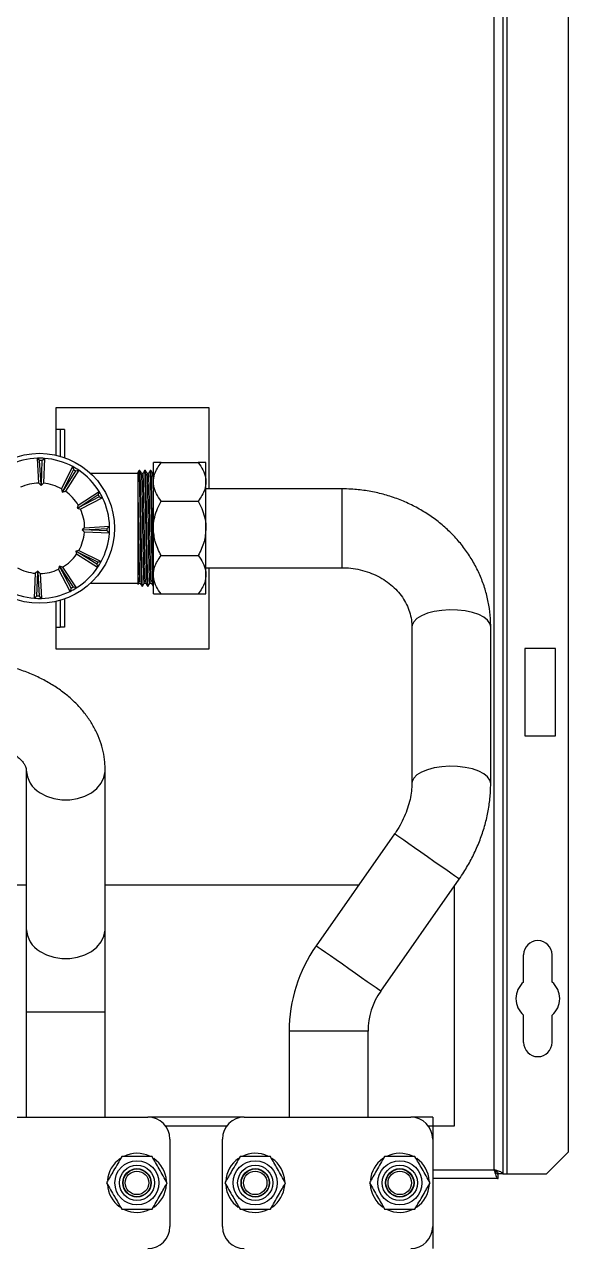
# Model space of a CAD drawing. Extents: x 75 to 2075, y 25 to 1460.
# Drawn here: x 688.8 to 866.2, y 570.8 to 970.2 of the extents above; entities that cross this region are included whole.
import ezdxf

# ---------------------------------------------------------------- set-up
doc = ezdxf.new("R2010")
doc.units = 0
doc.header["$LTSCALE"] = 5
doc.linetypes.add('SLD-KATı', pattern=[0])
doc.layers.get('0').update_dxf_attribs({"linetype": 'CONTINUOUS'})

msp = doc.modelspace()

# ---------------------------------------------------------------- linework, layer by layer
at = {"color": 7, "linetype": 'SLD-KATı'}
for p, q in [((841.924, 596.492), (841.924, 1262.206)), ((844.781, 1263.534), (844.781, 595.164)), ((846.21, 595.164), (846.21, 1263.534)), ((866.21, 602.307), (866.21, 1256.391)), ((749.067, 845.063), (699.067, 845.063)), ((699.067, 845.063), (699.067, 838.065)), ((749.067, 818.635), (749.067, 845.063)), ((700.496, 838.065), (699.067, 838.065)), ((700.496, 838.065), (700.496, 829.281)), ((701.924, 838.065), (700.496, 838.065)), ((701.924, 838.065), (701.924, 828.821)), ((693.515, 820.522), (693.063, 828.638)), ((693.063, 828.638), (693.769, 827.862)), ((694.218, 820.054), (693.769, 827.862)), ((694.539, 827.847), (694.232, 820.054)), ((694.539, 827.847), (695.352, 828.588)), ((695.352, 828.588), (695.025, 820.465)), ((730.853, 820.93), (730.853, 827.206)), ((733.375, 827.206), (745.473, 827.206)), ((747.996, 820.93), (747.996, 827.206)), ((700.913, 818.645), (704.579, 825.899)), ((701.288, 817.888), (704.804, 824.874)), ((705.463, 824.475), (701.3, 817.88)), ((706.537, 824.711), (702.193, 817.84)), ((704.579, 825.899), (704.804, 824.874)), ((705.463, 824.475), (706.537, 824.711)), ((725.853, 823.635), (710.431, 823.635)), ((726.43, 824.664), (726.203, 824.664)), ((727.45, 823.682), (727, 823.682)), ((728.244, 824.664), (728.017, 824.664)), ((729.264, 823.682), (728.815, 823.682)), ((730.058, 824.664), (729.832, 824.664)), ((693.515, 820.522), (694.229, 819.739)), ((694.225, 820.047), (694.218, 820.054)), ((694.232, 820.054), (694.225, 820.047)), ((694.225, 820.047), (694.229, 819.739)), ((694.229, 819.739), (695.025, 820.465)), ((730.853, 805.778), (730.853, 820.93)), ((747.996, 805.778), (747.996, 820.93)), ((700.913, 818.645), (701.14, 817.609)), ((701.29, 817.878), (701.14, 817.609)), ((701.14, 817.609), (702.193, 817.84)), ((701.29, 817.878), (701.288, 817.888)), ((701.3, 817.88), (701.29, 817.878)), ((706.328, 812.476), (712.865, 816.769)), ((713.237, 816.094), (706.334, 812.464)), ((706.382, 813.319), (713.183, 817.768)), ((714.285, 815.761), (707.087, 811.982)), ((713.183, 817.768), (712.865, 816.769)), ((713.237, 816.094), (714.285, 815.761)), ((792.281, 818.635), (747.996, 818.635)), ((706.382, 813.319), (706.06, 812.309)), ((706.325, 812.467), (706.06, 812.309)), ((706.06, 812.309), (707.087, 811.982)), ((706.325, 812.467), (706.328, 812.476)), ((706.334, 812.464), (706.325, 812.467)), ((733.375, 814.654), (745.473, 814.654)), ((708.455, 805.973), (707.671, 805.259)), ((707.98, 805.263), (707.671, 805.259)), ((707.671, 805.259), (708.397, 804.462)), ((707.98, 805.263), (707.987, 805.269)), ((707.986, 805.256), (707.98, 805.263)), ((715.779, 804.948), (707.986, 805.256)), ((707.987, 805.269), (715.795, 805.719)), ((716.52, 804.136), (708.397, 804.462)), ((708.455, 805.973), (716.57, 806.425)), ((715.779, 804.948), (716.52, 804.136)), ((716.57, 806.425), (715.795, 805.719)), ((730.853, 790.625), (730.853, 805.778)), ((747.996, 790.625), (747.996, 805.778)), ((706.577, 798.575), (705.541, 798.348)), ((705.541, 798.348), (705.772, 797.295)), ((705.81, 798.197), (705.541, 798.348)), ((712.643, 792.951), (705.772, 797.295)), ((705.81, 798.197), (705.82, 798.199)), ((705.813, 798.188), (705.81, 798.197)), ((712.408, 794.025), (705.813, 798.188)), ((705.82, 798.199), (712.806, 794.684)), ((706.577, 798.575), (713.831, 794.908)), ((713.831, 794.908), (712.806, 794.684)), ((733.375, 796.902), (745.473, 796.902)), ((692.068, 782.968), (692.395, 791.09)), ((693.191, 791.816), (692.395, 791.09)), ((692.881, 783.709), (693.188, 791.502)), ((693.188, 791.502), (693.195, 791.508)), ((693.905, 791.033), (693.191, 791.816)), ((693.195, 791.508), (693.191, 791.816)), ((693.195, 791.508), (693.202, 791.501)), ((693.202, 791.501), (693.651, 783.693)), ((693.905, 791.033), (694.357, 782.918)), ((700.241, 793.428), (699.914, 792.4)), ((703.693, 785.203), (699.914, 792.4)), ((701.252, 793.106), (700.241, 793.428)), ((700.399, 793.163), (700.241, 793.428)), ((700.396, 793.153), (700.399, 793.163)), ((704.026, 786.251), (700.396, 793.153)), ((700.399, 793.163), (700.408, 793.16)), ((700.408, 793.16), (704.701, 786.622)), ((701.252, 793.106), (705.701, 786.304)), ((712.408, 794.025), (712.643, 792.951)), ((747.996, 792.921), (792.281, 792.921)), ((749.067, 766.492), (749.067, 792.921)), ((710.431, 787.921), (725.853, 787.921)), ((725.88, 787.564), (726.119, 787.977)), ((726.089, 787.873), (726.543, 787.873)), ((726.089, 787.873), (726.543, 787.873)), ((727.11, 786.891), (727.337, 786.891)), ((727.904, 787.873), (728.357, 787.873)), ((727.904, 787.873), (728.357, 787.873)), ((728.924, 786.891), (729.151, 786.891)), ((729.718, 787.873), (730.172, 787.873)), ((729.718, 787.873), (730.172, 787.873)), ((730.739, 786.891), (730.853, 786.891)), ((730.853, 784.349), (730.853, 790.625)), ((747.996, 784.349), (747.996, 790.625)), ((692.881, 783.709), (692.068, 782.968)), ((694.357, 782.918), (693.651, 783.693)), ((704.026, 786.251), (703.693, 785.203)), ((705.701, 786.304), (704.701, 786.622)), ((733.375, 784.349), (745.473, 784.349)), ((700.496, 782.274), (700.496, 773.491)), ((701.924, 782.734), (701.924, 773.491)), ((699.067, 773.491), (700.496, 773.491)), ((699.067, 773.491), (699.067, 766.492)), ((701.924, 773.491), (700.496, 773.491)), ((815.139, 773.598), (815.139, 722.553)), ((840.853, 722.553), (840.853, 773.598)), ((699.067, 766.492), (749.067, 766.492)), ((861.924, 766.593), (851.924, 766.593)), ((851.924, 766.593), (851.924, 738.022)), ((861.924, 738.022), (861.924, 766.593)), ((851.924, 738.022), (861.924, 738.022)), ((689.424, 726.893), (689.424, 675.111)), ((715.139, 675.111), (715.139, 726.893)), ((809.513, 706.08), (783.919, 669.517)), ((804.985, 654.77), (830.579, 691.334)), ((689.424, 689.349), (644.591, 689.349)), ((797.802, 689.349), (715.139, 689.349)), ((829.067, 610.778), (829.067, 689.174)), ((689.424, 675.111), (689.424, 647.995)), ((715.139, 647.995), (715.139, 675.111)), ((851.567, 657.735), (851.567, 666.593)), ((860.853, 657.735), (860.853, 666.593)), ((689.424, 647.995), (689.424, 613.635)), ((715.139, 613.635), (715.139, 647.995)), ((851.567, 638.022), (851.567, 646.879)), ((860.853, 638.022), (860.853, 646.879)), ((775.139, 641.663), (775.139, 613.635)), ((800.853, 613.635), (800.853, 641.663)), ((674.781, 613.635), (729.067, 613.635)), ((760.496, 613.635), (729.067, 613.635)), ((760.496, 613.635), (814.781, 613.635)), ((821.924, 613.635), (814.781, 613.635)), ((821.924, 613.635), (821.924, 610.778)), ((821.924, 610.778), (821.924, 606.492)), ((821.924, 610.778), (829.067, 610.778)), ((736.21, 606.492), (736.21, 577.921)), ((753.353, 577.921), (753.353, 606.492)), ((821.924, 606.492), (821.924, 577.921)), ((859.067, 595.164), (866.21, 602.307)), ((844.781, 595.164), (843.353, 595.164)), ((844.781, 595.164), (846.21, 595.164)), ((846.21, 595.164), (859.067, 595.164)), ((843.252, 593.635), (821.924, 593.635)), ((843.252, 593.635), (843.252, 595.063)), ((821.924, 577.921), (821.924, 570.778))]:
    msp.add_line(p, q, dxfattribs=at)
at = {"color": 8, "linetype": 'SLD-KATı'}
for p, q in [((699.067, 838.065), (699.067, 829.648)), ((792.281, 818.635), (792.281, 805.778)), ((792.281, 805.778), (792.281, 792.921)), ((699.067, 781.908), (699.067, 773.491)), ((689.424, 647.995), (693.914, 647.995)), ((693.914, 647.995), (715.139, 647.995)), ((780.818, 641.663), (775.139, 641.663)), ((800.853, 641.663), (780.818, 641.663)), ((734.781, 610.778), (754.781, 610.778)), ((820.496, 610.778), (821.924, 610.778)), ((821.924, 596.492), (841.924, 596.492))]:
    msp.add_line(p, q, dxfattribs=at)
at = {"color": 8, "linetype": 'SLD-KATı', "flags": 128}
for points in [[(840.853, 773.598), (840.608, 774.68), (839.848, 775.759), (838.602, 776.75), (836.922, 777.611), (834.877, 778.309), (832.55, 778.813), (830.036, 779.104), (827.439, 779.169), (824.865, 779.007), (822.419, 778.623)], [(822.419, 778.623), (820.201, 778.033), (818.302, 777.262), (816.8, 776.34), (815.757, 775.307), (815.214, 774.203), (815.139, 773.598)], [(693.914, 719.481), (696.05, 718.354), (698.442, 717.577), (700.99, 717.18), (703.592, 717.182), (706.14, 717.581), (708.53, 718.361), (710.664, 719.491), (712.455, 720.924), (713.829, 722.601), (714.731, 724.453), (715.123, 726.406), (715.139, 726.901)], [(822.419, 727.578), (820.201, 726.988), (818.302, 726.217), (816.8, 725.296), (815.757, 724.262), (815.214, 723.159), (815.139, 722.569)], [(840.853, 722.556), (840.608, 723.636), (839.848, 724.715), (838.602, 725.705), (836.922, 726.567), (834.877, 727.264), (832.55, 727.769), (830.036, 728.059), (827.439, 728.125), (824.865, 727.962), (822.419, 727.578)], [(814.167, 702.823), (812.528, 703.97), (811.197, 704.902), (810.228, 705.58), (809.661, 705.977), (809.513, 706.08)], [(830.579, 691.334), (830.482, 691.403), (829.98, 691.754), (829.072, 692.389), (827.794, 693.284), (826.199, 694.4), (824.353, 695.693), (822.329, 697.109), (820.213, 698.591), (818.089, 700.077), (816.046, 701.508), (814.167, 702.823)], [(693.914, 667.7), (696.05, 666.572), (698.442, 665.795), (700.99, 665.399), (703.592, 665.4), (706.14, 665.799), (708.53, 666.58), (710.664, 667.709), (712.455, 669.142), (713.829, 670.819), (714.731, 672.672), (715.123, 674.624), (715.139, 675.111)], [(788.572, 666.259), (786.933, 667.406), (785.602, 668.338), (784.633, 669.016), (784.067, 669.413), (783.919, 669.517)], [(804.985, 654.77), (804.887, 654.839), (804.386, 655.19), (803.477, 655.825), (802.2, 656.72), (800.605, 657.836), (798.758, 659.129), (796.735, 660.545), (794.618, 662.027), (792.495, 663.513), (790.451, 664.944), (788.572, 666.259)]]:
    msp.add_lwpolyline(points, dxfattribs=at)
at = {"color": 7, "linetype": 'SLD-KATı'}
for centre, radius in [((693.71, 805.778), 24.464), ((725.496, 592.206), 7.188), ((764.067, 592.206), 7.188), ((811.21, 592.206), 7.188), ((725.496, 592.206), 5.73), ((725.496, 592.206), 4.632), ((725.496, 592.206), 4.523), ((725.496, 592.206), 3.833), ((764.067, 592.206), 5.73), ((764.067, 592.206), 4.632), ((764.067, 592.206), 4.523), ((764.067, 592.206), 3.833), ((811.21, 592.206), 5.73), ((811.21, 592.206), 4.632), ((811.21, 592.206), 4.523), ((811.21, 592.206), 3.833)]:
    msp.add_circle(centre, radius, dxfattribs=at)
for centre, radius, start, end in [((693.71, 805.778), 22.869, 91.62212, 115.88215), ((693.71, 805.778), 22.869, 85.88215, 91.62212), ((693.71, 805.778), 22.085, 87.84804, 89.84644), ((693.71, 805.778), 22.869, 61.62212, 85.88215), ((693.71, 805.778), 22.869, 55.88215, 61.62212), ((693.71, 805.778), 22.085, 57.84804, 59.84644), ((693.71, 805.778), 22.869, 31.62212, 55.88215), ((693.71, 805.778), 14.746, 90.75904, 114.88227), ((693.71, 805.778), 14.746, 60.75904, 84.88227), ((693.71, 805.778), 14.746, 30.75904, 54.88227), ((693.71, 805.778), 22.085, 27.84804, 29.84644), ((693.71, 805.778), 22.869, 25.88215, 31.62212), ((693.71, 805.778), 22.869, 1.62212, 25.88215), ((693.71, 805.778), 14.746, 0.75904, 24.88227), ((693.71, 805.778), 14.746, 330.75904, 354.88227), ((693.71, 805.778), 22.869, 331.62212, 355.88215), ((693.71, 805.778), 22.085, 357.84804, 359.84644), ((693.71, 805.778), 22.869, 355.88215, 1.62212), ((693.71, 805.778), 14.746, 300.75904, 324.88227), ((693.71, 805.778), 22.869, 325.88215, 331.62212), ((693.71, 805.778), 14.746, 240.75904, 264.88227), ((693.71, 805.778), 14.746, 270.75904, 294.88227), ((693.71, 805.778), 22.869, 301.62212, 325.88215), ((693.71, 805.778), 22.085, 327.84804, 329.84644), ((693.71, 805.778), 22.869, 241.62212, 265.88215), ((693.71, 805.778), 22.869, 265.88215, 271.62212), ((693.71, 805.778), 22.085, 267.84804, 269.84644), ((693.71, 805.778), 22.869, 271.62212, 295.88215), ((693.71, 805.778), 22.869, 295.88215, 301.62212), ((693.71, 805.778), 22.085, 297.84804, 299.84644), ((856.21, 666.593), 4.643, 0, 180), ((823.71, 641.663), 48.571, 145.00798, 180), ((856.21, 652.307), 7.143, 130.5416, 229.4584), ((856.21, 652.307), 7.143, 310.5416, 49.4584), ((823.71, 641.663), 22.857, 145.00798, 180), ((856.21, 638.022), 4.643, 180, 0), ((729.067, 606.492), 7.143, 0, 90), ((760.496, 606.492), 7.143, 90, 180), ((814.781, 606.492), 7.143, 0, 90), ((725.496, 592.206), 9.643, 125.0872, 175.02142), ((725.496, 592.206), 9.643, 64.17371, 116.63727), ((725.496, 592.206), 9.643, 4.15152, 55.03913), ((764.067, 592.206), 9.643, 124.62216, 176.51847), ((764.067, 592.206), 9.643, 64.78483, 116.549), ((764.067, 592.206), 9.643, 2.97273, 55.53526), ((811.21, 592.206), 9.643, 125.0872, 175.02142), ((811.21, 592.206), 9.643, 64.17371, 116.63727), ((811.21, 592.206), 9.643, 4.15152, 55.03913), ((725.496, 592.206), 9.643, 182.97273, 234.56906), ((725.496, 592.206), 9.643, 304.62216, 356.51847), ((764.067, 592.206), 9.643, 184.15152, 235.03913), ((764.067, 592.206), 9.643, 305.0872, 355.02142), ((811.21, 592.206), 9.643, 182.97273, 235.53526), ((811.21, 592.206), 9.643, 304.62216, 356.51847), ((725.496, 592.206), 9.643, 244.78483, 296.549), ((764.067, 592.206), 9.643, 244.17371, 296.63727), ((811.21, 592.206), 9.643, 244.78483, 296.549), ((729.067, 577.921), 7.143, 270, 0), ((760.496, 577.921), 7.143, 180, 270), ((814.781, 577.921), 7.143, 270, 0)]:
    msp.add_arc(centre, radius, start, end, dxfattribs=at)
at = {"color": 8, "linetype": 'SLD-KATı'}
for centre, radius, start, end in [((698.404, 727.267), 8.987, 182.44453, 240.03128), ((698.403, 675.484), 8.986, 182.3789, 240.03357)]:
    msp.add_arc(centre, radius, start, end, dxfattribs=at)
at = {"color": 7, "linetype": 'SLD-KATı'}
for points, knots in [([(730.853, 820.93), (730.933, 821.771), (731.144, 823.974), (732.522, 825.971), (733.375, 827.206)], [0, 0, 0, 0, 0.381419, 1, 1, 1, 1]), ([(733.375, 827.206), (732.637, 827.206), (731.238, 827.206), (730.976, 827.206), (730.853, 827.206)], [0, 0, 0, 0, 0.5275061, 1, 1, 1, 1]), ([(745.473, 827.206), (746.022, 826.425), (747.139, 824.838), (747.903, 822.678), (747.973, 821.354), (747.996, 820.93)], [0, 0, 0, 0, 0.3967472, 0.8067521, 1, 1, 1, 1]), ([(747.996, 827.206), (747.872, 827.206), (747.611, 827.206), (746.212, 827.206), (745.473, 827.206)], [0, 0, 0, 0, 0.47249412, 1, 1, 1, 1]), ([(726.196, 824.658), (726.101, 824.495), (725.981, 824.287), (725.861, 824.079), (725.836, 824.035)], [0, 0, 0, 0, 0.7874866, 1, 1, 1, 1]), ([(725.853, 818.881), (725.853, 819.423), (725.853, 820.638), (725.853, 822.137), (725.853, 823.291), (725.853, 823.967), (725.853, 824.007), (725.853, 824.025)], [0, 0, 0, 0, 0.1721691, 0.3862166, 0.6064729, 0.8205205, 1, 1, 1, 1]), ([(727.079, 787.181), (727.062, 787.292), (727.017, 787.581), (726.94, 789.793), (726.861, 793.413), (726.775, 798.123), (726.689, 803.457), (726.61, 808.994), (726.523, 814.251), (726.439, 818.815), (726.359, 822.253), (726.275, 824.354), (726.226, 824.496), (726.203, 824.56)], [0, 0, 0, 0, 0.05979225, 0.1563427, 0.25075791, 0.34670386, 0.44290956, 0.53719688, 0.63363784, 0.72916096, 0.82389952, 0.92049283, 1, 1, 1, 1]), ([(727.367, 787.134), (727.357, 787.032), (727.319, 786.658), (727.255, 787.474), (727.167, 789.739), (727.087, 793.427), (727.002, 798.119), (726.916, 803.458), (726.837, 808.994), (726.75, 814.251), (726.666, 818.815), (726.586, 822.253), (726.502, 824.354), (726.452, 824.496), (726.43, 824.56)], [0, 0, 0, 0, 0.0329844, 0.1218275, 0.2120075, 0.3001932, 0.3898086, 0.4796666, 0.5677328, 0.6578105, 0.747031, 0.8355187, 0.9257387, 1, 1, 1, 1]), ([(727.004, 823.676), (726.909, 823.84), (726.72, 824.167), (726.531, 824.495), (726.436, 824.658)], [0, 0, 0, 0, 0.4999967, 1, 1, 1, 1]), ([(727.904, 787.873), (727.877, 788.018), (727.822, 788.309), (727.734, 790.604), (727.654, 794.061), (727.569, 798.52), (727.483, 803.578), (727.404, 808.827), (727.317, 813.81), (727.233, 818.139), (727.153, 821.392), (727.072, 823.342), (727.024, 823.48), (727.004, 823.538)], [0, 0, 0, 0, 0.0926399, 0.1866741, 0.2786283, 0.3720737, 0.465772, 0.5576018, 0.6515291, 0.7445627, 0.8368321, 0.9309078, 1, 1, 1, 1]), ([(728.01, 824.658), (727.916, 824.495), (727.727, 824.167), (727.537, 823.84), (727.443, 823.676)], [0, 0, 0, 0, 0.500008, 1, 1, 1, 1]), ([(728.327, 788.149), (728.309, 788.253), (728.265, 788.527), (728.187, 790.624), (728.108, 794.056), (728.023, 798.521), (727.936, 803.577), (727.858, 808.827), (727.77, 813.81), (727.687, 818.137), (727.606, 821.397), (727.523, 823.388), (727.473, 823.523), (727.45, 823.583)], [0, 0, 0, 0, 0.0597731, 0.1563224, 0.2507359, 0.3466805, 0.4428849, 0.5371707, 0.6336102, 0.729132, 0.8238692, 0.9204611, 1, 1, 1, 1]), ([(728.894, 787.181), (728.876, 787.292), (728.832, 787.581), (728.754, 789.793), (728.675, 793.413), (728.59, 798.123), (728.503, 803.457), (728.425, 808.994), (728.337, 814.251), (728.254, 818.815), (728.173, 822.253), (728.09, 824.354), (728.04, 824.496), (728.017, 824.56)], [0, 0, 0, 0, 0.0597922, 0.1563427, 0.2507579, 0.3467039, 0.4429096, 0.5371969, 0.6336378, 0.729161, 0.8238995, 0.9204928, 1, 1, 1, 1]), ([(729.182, 787.134), (729.171, 787.032), (729.134, 786.658), (729.069, 787.474), (728.981, 789.739), (728.902, 793.427), (728.816, 798.119), (728.73, 803.458), (728.651, 808.994), (728.564, 814.251), (728.48, 818.815), (728.4, 822.253), (728.316, 824.354), (728.267, 824.496), (728.244, 824.56)], [0, 0, 0, 0, 0.0329844, 0.1218275, 0.2120075, 0.3001932, 0.3898086, 0.4796666, 0.5677328, 0.6578105, 0.747031, 0.8355187, 0.9257387, 1, 1, 1, 1]), ([(728.818, 823.676), (728.724, 823.84), (728.534, 824.167), (728.345, 824.495), (728.251, 824.658)], [0, 0, 0, 0, 0.4999967, 1, 1, 1, 1]), ([(729.718, 787.873), (729.691, 788.018), (729.636, 788.309), (729.548, 790.604), (729.469, 794.061), (729.383, 798.52), (729.297, 803.578), (729.218, 808.827), (729.131, 813.81), (729.047, 818.139), (728.967, 821.392), (728.886, 823.342), (728.839, 823.48), (728.818, 823.538)], [0, 0, 0, 0, 0.09263991, 0.18667412, 0.27862829, 0.37207366, 0.46577198, 0.5576018, 0.6515291, 0.74456273, 0.83683213, 0.93090784, 1, 1, 1, 1]), ([(729.825, 824.658), (729.73, 824.495), (729.541, 824.167), (729.352, 823.84), (729.257, 823.676)], [0, 0, 0, 0, 0.4999986, 1, 1, 1, 1]), ([(730.141, 788.149), (730.124, 788.253), (730.079, 788.527), (730.002, 790.624), (729.922, 794.056), (729.837, 798.521), (729.751, 803.577), (729.672, 808.827), (729.585, 813.81), (729.501, 818.137), (729.42, 821.397), (729.337, 823.388), (729.287, 823.523), (729.265, 823.583)], [0, 0, 0, 0, 0.0597731, 0.1563224, 0.2507359, 0.3466805, 0.4428849, 0.5371707, 0.6336102, 0.729132, 0.8238692, 0.9204611, 1, 1, 1, 1]), ([(730.708, 787.181), (730.691, 787.292), (730.646, 787.581), (730.569, 789.793), (730.489, 793.413), (730.404, 798.123), (730.318, 803.457), (730.239, 808.994), (730.152, 814.251), (730.068, 818.815), (729.987, 822.253), (729.904, 824.354), (729.854, 824.496), (729.832, 824.56)], [0, 0, 0, 0, 0.0597922, 0.1563427, 0.2507579, 0.3467039, 0.4429096, 0.5371969, 0.6336378, 0.729161, 0.8238995, 0.9204928, 1, 1, 1, 1]), ([(730.853, 788.476), (730.834, 788.931), (730.786, 790.065), (730.716, 793.46), (730.631, 798.11), (730.544, 803.46), (730.466, 808.993), (730.378, 814.251), (730.295, 818.815), (730.214, 822.253), (730.131, 824.354), (730.081, 824.496), (730.058, 824.56)], [0, 0, 0, 0, 0.0696567, 0.1737731, 0.2795775, 0.3856684, 0.4896437, 0.595994, 0.7013322, 0.8058052, 0.9123234, 1, 1, 1, 1]), ([(730.632, 823.676), (730.538, 823.84), (730.349, 824.167), (730.16, 824.495), (730.065, 824.658)], [0, 0, 0, 0, 0.4999967, 1, 1, 1, 1]), ([(730.853, 818.33), (730.829, 819.347), (730.778, 821.531), (730.7, 823.331), (730.653, 823.476), (730.633, 823.538)], [0, 0, 0, 0, 0.3343656, 0.7181423, 1, 1, 1, 1]), ([(726.512, 788.149), (726.495, 788.253), (726.45, 788.527), (726.373, 790.624), (726.294, 794.056), (726.208, 798.521), (726.122, 803.577), (726.043, 808.828), (725.956, 813.805), (725.892, 817.079), (725.859, 818.581), (725.853, 818.881)], [0, 0, 0, 0, 0.0793897, 0.2076249, 0.3330234, 0.4604555, 0.5882326, 0.7134616, 0.8415509, 0.9684216, 1, 1, 1, 1]), ([(725.853, 793.576), (725.853, 793.801), (725.853, 794.928), (725.853, 797.041), (725.853, 800.011), (725.853, 802.954), (725.853, 805.976), (725.853, 808.995), (725.853, 811.913), (725.853, 815.43), (725.853, 817.531), (725.853, 818.881)], [0, 0, 0, 0, 0.0323224, 0.1622466, 0.2696917, 0.377137, 0.4845823, 0.5920276, 0.6994729, 0.8069181, 1, 1, 1, 1]), ([(733.375, 814.654), (732.826, 815.434), (731.71, 817.022), (730.945, 819.181), (730.875, 820.506), (730.853, 820.93)], [0, 0, 0, 0, 0.3967457, 0.8067522, 1, 1, 1, 1]), ([(747.996, 820.93), (747.915, 820.089), (747.704, 817.886), (746.326, 815.889), (745.473, 814.654)], [0, 0, 0, 0, 0.3814192, 1, 1, 1, 1]), ([(840.853, 773.598), (840.835, 774.512), (840.789, 776.874), (840.324, 780.666), (839.375, 784.92), (837.984, 789.065), (836.173, 793.065), (833.956, 796.884), (831.353, 800.488), (828.387, 803.846), (825.083, 806.924), (821.471, 809.696), (817.584, 812.135), (813.456, 814.216), (809.126, 815.92), (804.635, 817.231), (800.023, 818.128), (795.886, 818.572), (793.299, 818.617), (792.281, 818.635)], [0, 0, 0, 0, 0.0382877, 0.0989166, 0.1595404, 0.2201983, 0.2809386, 0.3418033, 0.4028248, 0.464024, 0.5254112, 0.5869866, 0.648741, 0.7106597, 0.7727242, 0.8349141, 0.8972091, 0.95959, 1, 1, 1, 1]), ([(730.853, 805.778), (730.868, 806.287), (730.914, 807.762), (731.42, 810.195), (732.325, 812.639), (733.08, 814.087), (733.375, 814.654)], [0, 0, 0, 0, 0.16383217, 0.47463039, 0.79438836, 1, 1, 1, 1]), ([(745.473, 814.654), (745.769, 814.087), (746.511, 812.662), (747.421, 810.22), (747.934, 807.788), (747.98, 806.287), (747.996, 805.778)], [0, 0, 0, 0, 0.20561413, 0.51701144, 0.83616666, 1, 1, 1, 1]), ([(733.375, 796.902), (732.637, 798.381), (731.238, 801.185), (730.976, 804.304), (730.853, 805.778)], [0, 0, 0, 0, 0.52750762, 1, 1, 1, 1]), ([(747.996, 805.778), (747.872, 804.304), (747.611, 801.185), (746.212, 798.381), (745.473, 796.902)], [0, 0, 0, 0, 0.47249255, 1, 1, 1, 1]), ([(730.853, 790.625), (730.933, 791.466), (731.144, 793.67), (732.522, 795.667), (733.375, 796.902)], [0, 0, 0, 0, 0.381419, 1, 1, 1, 1]), ([(745.473, 796.902), (746.022, 796.121), (747.139, 794.533), (747.903, 792.374), (747.973, 791.05), (747.996, 790.625)], [0, 0, 0, 0, 0.3967457, 0.8067522, 1, 1, 1, 1]), ([(725.853, 787.579), (725.853, 787.522), (725.853, 787.376), (725.853, 787.746), (725.853, 788.602), (725.853, 789.981), (725.853, 791.643), (725.853, 792.983), (725.853, 793.576)], [0, 0, 0, 0, 0.11992472, 0.30263213, 0.49088276, 0.66971977, 0.85374356, 1, 1, 1, 1]), ([(726.089, 787.873), (726.062, 788.021), (726.007, 788.319), (725.924, 790.442), (725.875, 792.604), (725.853, 793.576)], [0, 0, 0, 0, 0.3514614, 0.7082127, 1, 1, 1, 1]), ([(792.281, 792.921), (792.756, 792.913), (794.276, 792.888), (796.826, 792.591), (799.849, 791.886), (802.72, 790.837), (805.386, 789.475), (807.8, 787.829), (809.923, 785.935), (811.723, 783.827), (813.172, 781.541), (814.252, 779.108), (814.928, 776.589), (815.129, 774.736), (815.137, 773.743), (815.139, 773.598)], [0, 0, 0, 0, 0.0379998, 0.1215881, 0.2052005, 0.2888823, 0.3727687, 0.4570427, 0.5419511, 0.62781, 0.7150035, 0.8039369, 0.8949326, 0.9846922, 1, 1, 1, 1]), ([(726.513, 787.977), (726.607, 787.814), (726.797, 787.488), (726.986, 787.162), (727.08, 786.999)], [0, 0, 0, 0, 0.499998, 1, 1, 1, 1]), ([(727.367, 786.999), (727.461, 787.162), (727.65, 787.488), (727.839, 787.814), (727.934, 787.977)], [0, 0, 0, 0, 0.5000012, 1, 1, 1, 1]), ([(728.327, 787.977), (728.422, 787.814), (728.611, 787.488), (728.8, 787.162), (728.894, 786.999)], [0, 0, 0, 0, 0.499998, 1, 1, 1, 1]), ([(729.181, 786.999), (729.275, 787.162), (729.464, 787.488), (729.653, 787.814), (729.748, 787.977)], [0, 0, 0, 0, 0.4999965, 1, 1, 1, 1]), ([(730.142, 787.977), (730.236, 787.814), (730.425, 787.488), (730.614, 787.162), (730.709, 786.999)], [0, 0, 0, 0, 0.4999933, 1, 1, 1, 1]), ([(733.375, 784.349), (732.826, 785.13), (731.71, 786.718), (730.945, 788.877), (730.875, 790.201), (730.853, 790.625)], [0, 0, 0, 0, 0.3967472, 0.8067521, 1, 1, 1, 1]), ([(747.996, 790.625), (747.915, 789.785), (747.704, 787.581), (746.326, 785.584), (745.473, 784.349)], [0, 0, 0, 0, 0.3814193, 1, 1, 1, 1]), ([(730.853, 784.349), (730.976, 784.349), (731.238, 784.349), (732.637, 784.349), (733.375, 784.349)], [0, 0, 0, 0, 0.4724939, 1, 1, 1, 1]), ([(745.473, 784.349), (746.212, 784.349), (747.611, 784.349), (747.872, 784.349), (747.996, 784.349)], [0, 0, 0, 0, 0.52750588, 1, 1, 1, 1]), ([(715.139, 726.893), (715.116, 727.739), (715.061, 729.766), (714.549, 732.946), (713.577, 736.375), (712.178, 739.692), (710.372, 742.878), (708.167, 745.913), (705.572, 748.777), (702.601, 751.446), (699.273, 753.893), (695.619, 756.09), (691.678, 758.014), (687.496, 759.643), (683.119, 760.962), (678.594, 761.965), (673.964, 762.639), (669.937, 762.952), (667.467, 762.982), (666.567, 762.993)], [0, 0, 0, 0, 0.0408929, 0.09798357, 0.15505042, 0.21247657, 0.27061314, 0.32974455, 0.39004813, 0.45156222, 0.51417255, 0.5776432, 0.64168169, 0.70601518, 0.77040307, 0.8347425, 0.89900874, 0.96322321, 1, 1, 1, 1]), ([(666.567, 737.278), (667.105, 737.272), (668.717, 737.253), (671.382, 737.04), (674.474, 736.558), (677.393, 735.855), (680.074, 734.964), (682.462, 733.925), (684.512, 732.786), (686.193, 731.605), (687.492, 730.445), (688.416, 729.371), (689.004, 728.442), (689.315, 727.691), (689.413, 727.228), (689.421, 726.981), (689.424, 726.893)], [0, 0, 0, 0, 0.0382321, 0.1144871, 0.1905189, 0.2660748, 0.3409864, 0.4151483, 0.4885641, 0.5614176, 0.6341825, 0.7074788, 0.7826638, 0.862195, 0.9508978, 1, 1, 1, 1]), ([(815.139, 722.553), (815.132, 722.153), (815.111, 720.911), (814.858, 718.692), (814.243, 715.899), (813.304, 713.059), (812.051, 710.241), (810.75, 707.907), (809.837, 706.558), (809.513, 706.08)], [0, 0, 0, 0, 0.0788651, 0.2450261, 0.4110342, 0.5768934, 0.7428165, 0.9088808, 1, 1, 1, 1]), ([(830.579, 691.334), (831.084, 692.076), (832.476, 694.124), (834.501, 697.642), (836.538, 701.903), (838.206, 706.296), (839.493, 710.778), (840.373, 715.309), (840.796, 719.247), (840.837, 721.651), (840.853, 722.553)], [0, 0, 0, 0, 0.07898565, 0.21805592, 0.35733713, 0.4968079, 0.636463, 0.77622999, 0.91598539, 1, 1, 1, 1]), ([(720.547, 600.778), (720.118, 600.034), (719.25, 598.531), (717.566, 595.614), (716.36, 593.526), (715.598, 592.206)], [0, 0, 0, 0, 0.2648603, 0.5354657, 1, 1, 1, 1]), ([(730.444, 600.778), (730.047, 600.778), (728.021, 600.778), (724.61, 600.778), (721.754, 600.778), (720.547, 600.778)], [0, 0, 0, 0, 0.1234146, 0.6293958, 1, 1, 1, 1]), ([(735.393, 592.206), (734.964, 592.95), (734.096, 594.453), (732.412, 597.37), (731.206, 599.458), (730.444, 600.778)], [0, 0, 0, 0, 0.2648621, 0.5354667, 1, 1, 1, 1]), ([(759.118, 600.778), (758.689, 600.034), (757.821, 598.531), (756.137, 595.614), (754.931, 593.526), (754.17, 592.206)], [0, 0, 0, 0, 0.2648614, 0.5354667, 1, 1, 1, 1]), ([(769.016, 600.778), (768.618, 600.778), (766.592, 600.778), (763.181, 600.778), (760.326, 600.778), (759.118, 600.778)], [0, 0, 0, 0, 0.1234167, 0.6293958, 1, 1, 1, 1]), ([(773.965, 592.206), (773.535, 592.95), (772.667, 594.453), (770.983, 597.37), (769.778, 599.458), (769.016, 600.778)], [0, 0, 0, 0, 0.2648632, 0.5354667, 1, 1, 1, 1]), ([(806.261, 600.778), (805.832, 600.034), (804.964, 598.531), (803.28, 595.614), (802.074, 593.526), (801.313, 592.206)], [0, 0, 0, 0, 0.2648614, 0.5354667, 1, 1, 1, 1]), ([(816.159, 600.778), (815.761, 600.778), (813.735, 600.778), (810.324, 600.778), (807.468, 600.778), (806.261, 600.778)], [0, 0, 0, 0, 0.12341254, 0.62939586, 1, 1, 1, 1]), ([(821.107, 592.206), (820.678, 592.95), (819.81, 594.453), (818.126, 597.37), (816.92, 599.458), (816.159, 600.778)], [0, 0, 0, 0, 0.2648632, 0.5354667, 1, 1, 1, 1]), ([(844.781, 595.164), (844.747, 595.264), (844.678, 595.462), (844.144, 595.759), (843.363, 596.057), (842.568, 596.301), (842.08, 596.446), (841.924, 596.492)], [0, 0, 0, 0, 0.22391578, 0.44786791, 0.67182053, 0.89576262, 1, 1, 1, 1]), ([(843.353, 595.164), (843.326, 595.289), (843.275, 595.524), (842.907, 595.869), (842.44, 596.187), (842.089, 596.395), (841.924, 596.492)], [0, 0, 0, 0, 0.280308, 0.5302379, 0.7800871, 1, 1, 1, 1]), ([(841.924, 596.492), (842.023, 596.157), (842.222, 595.487), (842.519, 594.604), (842.816, 593.956), (843.061, 593.667), (843.206, 593.643), (843.252, 593.635)], [0, 0, 0, 0, 0.2239167, 0.4478669, 0.6718176, 0.8957682, 1, 1, 1, 1]), ([(841.924, 596.492), (842.048, 596.282), (842.283, 595.884), (842.628, 595.41), (842.947, 595.116), (843.155, 595.08), (843.252, 595.063)], [0, 0, 0, 0, 0.28031111, 0.53023719, 0.78008673, 1, 1, 1, 1]), ([(715.598, 592.206), (716.027, 591.463), (716.895, 589.96), (718.58, 587.042), (719.785, 584.954), (720.547, 583.635)], [0, 0, 0, 0, 0.2648614, 0.5354667, 1, 1, 1, 1]), ([(730.444, 583.635), (730.874, 584.378), (731.741, 585.881), (733.426, 588.799), (734.631, 590.887), (735.393, 592.206)], [0, 0, 0, 0, 0.2648614, 0.5354667, 1, 1, 1, 1]), ([(754.17, 592.206), (754.599, 591.463), (755.467, 589.96), (757.151, 587.042), (758.357, 584.954), (759.118, 583.635)], [0, 0, 0, 0, 0.2648603, 0.5354667, 1, 1, 1, 1]), ([(769.016, 583.635), (769.445, 584.378), (770.313, 585.881), (771.997, 588.799), (773.203, 590.887), (773.965, 592.206)], [0, 0, 0, 0, 0.2648593, 0.5354667, 1, 1, 1, 1]), ([(801.313, 592.206), (801.742, 591.463), (802.61, 589.96), (804.294, 587.042), (805.499, 584.954), (806.261, 583.635)], [0, 0, 0, 0, 0.2648614, 0.5354667, 1, 1, 1, 1]), ([(816.159, 583.635), (816.588, 584.378), (817.456, 585.881), (819.14, 588.799), (820.346, 590.887), (821.107, 592.206)], [0, 0, 0, 0, 0.2648614, 0.5354667, 1, 1, 1, 1]), ([(720.547, 583.635), (721.754, 583.635), (724.61, 583.635), (728.021, 583.635), (730.047, 583.635), (730.444, 583.635)], [0, 0, 0, 0, 0.3706042, 0.8765854, 1, 1, 1, 1]), ([(759.118, 583.635), (760.326, 583.635), (763.181, 583.635), (766.592, 583.635), (768.618, 583.635), (769.016, 583.635)], [0, 0, 0, 0, 0.3706042, 0.8765833, 1, 1, 1, 1]), ([(806.261, 583.635), (807.468, 583.635), (810.324, 583.635), (813.735, 583.635), (815.761, 583.635), (816.159, 583.635)], [0, 0, 0, 0, 0.3706041, 0.8765875, 1, 1, 1, 1])]:
    msp.add_open_spline(points, degree=3, knots=knots, dxfattribs=at)

doc.saveas('drawing.dxf')
